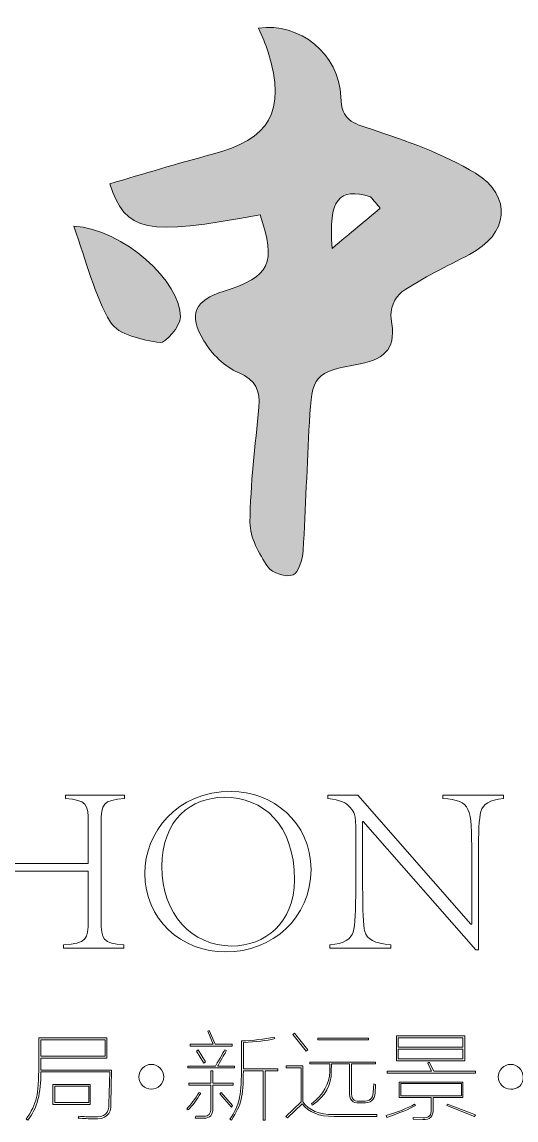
# Model space of a CAD drawing. Header units: inches. Extents: x -3733042 to -3450527, y 579159 to 997713.
# Drawn here: x -3481453 to -3480738, y 914195 to 915784 of the extents above; entities that cross this region are included whole.
import ezdxf

# ---------------------------------------------------------------- set-up
doc = ezdxf.new("R2010")
doc.units = ezdxf.units.IN
doc.header["$LTSCALE"] = 1000
doc.header["$MEASUREMENT"] = 0
doc.layers.get('0').update_dxf_attribs({"lineweight": 18})

msp = doc.modelspace()

# ---------------------------------------------------------------- hatches: boundary and pattern name
h = msp.add_hatch(color=256)
edge = h.paths.add_edge_path(flags=0)
edge.add_spline(control_points=[(-3481108.4, 915504.6), (-3481084.7, 915434.3), (-3481093.9, 915415.4), (-3481160.6, 915394.1)], knot_values=[0, 0, 0, 0, 148.063568, 148.063568, 148.063568, 148.063568], weights=[1, 1, 1, 1], degree=3, periodic=0)
edge.add_spline(control_points=[(-3481160.6, 915394.1), (-3481203.1, 915380.6), (-3481212.9, 915361), (-3481189.8, 915322.2)], knot_values=[0, 0, 0, 0, 96.930042, 96.930042, 96.930042, 96.930042], weights=[1, 1, 1, 1], degree=3, periodic=0)
edge.add_spline(control_points=[(-3481189.8, 915322.2), (-3481178.5, 915303.4), (-3481159.6, 915284.7), (-3481139.8, 915276.4)], knot_values=[0, 0, 0, 0, 68.821653, 68.821653, 68.821653, 68.821653], weights=[1, 1, 1, 1], degree=3, periodic=0)
edge.add_spline(control_points=[(-3481139.8, 915276.4), (-3481114.1, 915265.5), (-3481108.2, 915250.2), (-3481110.3, 915226.3)], knot_values=[0, 0, 0, 0, 63.587209, 63.587209, 63.587209, 63.587209], weights=[1, 1, 1, 1], degree=3, periodic=0)
edge.add_spline(control_points=[(-3481110.3, 915226.3), (-3481115.2, 915170.6), (-3481122.6, 915115.1), (-3481123, 915059.4)], knot_values=[0, 0, 0, 0, 167.433335, 167.433335, 167.433335, 167.433335], weights=[1, 1, 1, 1], degree=3, periodic=0)
edge.add_spline(control_points=[(-3481123, 915059.4), (-3481123.2, 915037.8), (-3481109.8, 915014.2), (-3481097.2, 914995.1)], knot_values=[0, 0, 0, 0, 70.227099, 70.227099, 70.227099, 70.227099], weights=[1, 1, 1, 1], degree=3, periodic=0)
edge.add_spline(control_points=[(-3481097.2, 914995.1), (-3481091.4, 914986.2), (-3481070.2, 914979.6), (-3481060.6, 914983.5)], knot_values=[0, 0, 0, 0, 40.334306, 40.334306, 40.334306, 40.334306], weights=[1, 1, 1, 1], degree=3, periodic=0)
edge.add_spline(control_points=[(-3481060.6, 914983.5), (-3481052.3, 914986.8), (-3481047.1, 915006.1), (-3481046.2, 915018.7)], knot_values=[0, 0, 0, 0, 39.421096, 39.421096, 39.421096, 39.421096], weights=[1, 1, 1, 1], degree=3, periodic=0)
edge.add_spline(control_points=[(-3481046.2, 915018.7), (-3481042.2, 915080.7), (-3481040.6, 915142.8), (-3481037.1, 915204.8)], knot_values=[0, 0, 0, 0, 186.328872, 186.328872, 186.328872, 186.328872], weights=[1, 1, 1, 1], degree=3, periodic=0)
edge.add_spline(control_points=[(-3481037.1, 915204.8), (-3481033.3, 915272.6), (-3481030.5, 915276.7), (-3480963.6, 915289)], knot_values=[0, 0, 0, 0, 130.405054, 130.405054, 130.405054, 130.405054], weights=[1, 1, 1, 1], degree=3, periodic=0)
edge.add_spline(control_points=[(-3480963.6, 915289), (-3480924.7, 915296.2), (-3480910.9, 915314.5), (-3480918.9, 915353.9)], knot_values=[0, 0, 0, 0, 91.990864, 91.990864, 91.990864, 91.990864], weights=[1, 1, 1, 1], degree=3, periodic=0)
edge.add_spline(control_points=[(-3480918.9, 915353.9), (-3480921.3, 915365.9), (-3480913.1, 915386.4), (-3480903.1, 915393)], knot_values=[0, 0, 0, 0, 43.904889, 43.904889, 43.904889, 43.904889], weights=[1, 1, 1, 1], degree=3, periodic=0)
edge.add_spline(control_points=[(-3480903.1, 915393), (-3480872.3, 915413.7), (-3480838.6, 915430.1), (-3480805.5, 915447.1)], knot_values=[0, 0, 0, 0, 111.71374, 111.71374, 111.71374, 111.71374], weights=[1, 1, 1, 1], degree=3, periodic=0)
edge.add_spline(control_points=[(-3480805.5, 915447.1), (-3480749.2, 915476), (-3480741.9, 915531.3), (-3480796.6, 915564.7)], knot_values=[0, 0, 0, 0, 151.503276, 151.503276, 151.503276, 151.503276], weights=[1, 1, 1, 1], degree=3, periodic=0)
edge.add_spline(control_points=[(-3480796.6, 915564.7), (-3480843.1, 915593.2), (-3480896.5, 915611.5), (-3480948.7, 915628.9)], knot_values=[0, 0, 0, 0, 165.435401, 165.435401, 165.435401, 165.435401], weights=[1, 1, 1, 1], degree=3, periodic=0)
edge.add_spline(control_points=[(-3480948.7, 915628.9), (-3480974.6, 915637.5), (-3480990.6, 915640.9), (-3480991.6, 915675.1)], knot_values=[0, 0, 0, 0, 69.772716, 69.772716, 69.772716, 69.772716], weights=[1, 1, 1, 1], degree=3, periodic=0)
edge.add_spline(control_points=[(-3480991.6, 915675.1), (-3480993.4, 915737.6), (-3481052.1, 915783.7), (-3481110.5, 915774.6)], knot_values=[0, 0, 0, 0, 174.657361, 174.657361, 174.657361, 174.657361], weights=[1, 1, 1, 1], degree=3, periodic=0)
edge.add_spline(control_points=[(-3481110.5, 915774.6), (-3481105.7, 915762.9), (-3481100.2, 915751.8), (-3481096.6, 915740)], knot_values=[0, 0, 0, 0, 37.320301, 37.320301, 37.320301, 37.320301], weights=[1, 1, 1, 1], degree=3, periodic=0)
edge.add_spline(control_points=[(-3481096.6, 915740), (-3481070.6, 915653.7), (-3481093.6, 915613.7), (-3481179.2, 915591.7)], knot_values=[0, 0, 0, 0, 200.608344, 200.608344, 200.608344, 200.608344], weights=[1, 1, 1, 1], degree=3, periodic=0)
edge.add_spline(control_points=[(-3481179.2, 915591.7), (-3481228.4, 915579), (-3481276.9, 915563.7), (-3481325.8, 915549.6)], knot_values=[0, 0, 0, 0, 152.515045, 152.515045, 152.515045, 152.515045], weights=[1, 1, 1, 1], degree=3, periodic=0)
edge.add_spline(control_points=[(-3481325.8, 915549.6), (-3481302.4, 915478.9), (-3481275, 915473.7), (-3481108.4, 915504.6)], knot_values=[0, 0, 0, 0, 250.613368, 250.613368, 250.613368, 250.613368], weights=[1, 1, 1, 1], degree=3, periodic=0)
edge = h.paths.add_edge_path(flags=0)
edge.add_spline(control_points=[(-3481004.1, 915456.1), (-3481009.4, 915527.9), (-3480994.7, 915544.1), (-3480948.5, 915530.7)], knot_values=[0, 0, 0, 0, 121.457028, 121.457028, 121.457028, 121.457028], weights=[1, 1, 1, 1], degree=3, periodic=0)
edge.add_spline(control_points=[(-3480948.5, 915530.7), (-3480943.8, 915525.2), (-3480939.2, 915519.6), (-3480934.5, 915514.1)], knot_values=[0, 0, 0, 0, 21.790617, 21.790617, 21.790617, 21.790617], weights=[1, 1, 1, 1], degree=3, periodic=0)
edge.add_spline(control_points=[(-3480934.5, 915514.1), (-3480955.6, 915496.5), (-3480976.8, 915478.9), (-3481004.1, 915456.1)], knot_values=[0, 0, 0, 0, 90.621144, 90.621144, 90.621144, 90.621144], weights=[1, 1, 1, 1], degree=3, periodic=0)
h = msp.add_hatch(color=256)
edge = h.paths.add_edge_path(flags=0)
edge.add_spline(control_points=[(-3481324.9, 915349.1), (-3481314, 915330.9), (-3481278.6, 915323.7), (-3481253.1, 915319.7)], knot_values=[0, 0, 0, 0, 79.617392, 79.617392, 79.617392, 79.617392], weights=[1, 1, 1, 1], degree=3, periodic=0)
edge.add_spline(control_points=[(-3481253.1, 915319.7), (-3481244.9, 915318.5), (-3481224.2, 915343.3), (-3481223.7, 915356.8)], knot_values=[0, 0, 0, 0, 49.685261, 49.685261, 49.685261, 49.685261], weights=[1, 1, 1, 1], degree=3, periodic=0)
edge.add_spline(control_points=[(-3481223.7, 915356.8), (-3481221.6, 915406.1), (-3481307.5, 915485.1), (-3481378, 915488)], knot_values=[0, 0, 0, 0, 216.647687, 216.647687, 216.647687, 216.647687], weights=[1, 1, 1, 1], degree=3, periodic=0)
edge.add_spline(control_points=[(-3481378, 915488), (-3481359.1, 915435.6), (-3481348.4, 915388.6), (-3481324.9, 915349.1)], knot_values=[0, 0, 0, 0, 148.982248, 148.982248, 148.982248, 148.982248], weights=[1, 1, 1, 1], degree=3, periodic=0)

# ---------------------------------------------------------------- linework, layer by layer
for p, q in [((-3481390.2, 914664.9), (-3481390.2, 914659.9)), ((-3481304.6, 914664.9), (-3481304.6, 914659.9)), ((-3481010.2, 914664.9), (-3481010.2, 914659.9)), ((-3480843.9, 914664.9), (-3480843.9, 914659.9)), ((-3480756.1, 914664.9), (-3480756.1, 914659.9)), ((-3481357, 914624.5), (-3481357, 914565.8)), ((-3481338.6, 914624.5), (-3481338.6, 914483.7)), ((-3480960, 914626.7), (-3480960, 914532.5)), ((-3480969.9, 914609.3), (-3480969.9, 914532.5)), ((-3480802.1, 914578.9), (-3480802.1, 914478)), ((-3480792.2, 914578.9), (-3480792.2, 914440.9)), ((-3481357, 914554.8), (-3481357, 914483.7)), ((-3481393.1, 914448.3), (-3481393.1, 914443.3)), ((-3481305.6, 914448.3), (-3481305.6, 914443.3)), ((-3481007.4, 914448.3), (-3481007.4, 914443.3)), ((-3480919.3, 914448.3), (-3480919.3, 914443.3))]:
    msp.add_line(p, q)
at = {"lineweight": 9}
for p, q in [((-3481184.2, 914323.1), (-3481182, 914324.2)), ((-3481176.4, 914304.6), (-3481184.2, 914323.1)), ((-3481182, 914324.2), (-3481173.6, 914304.6)), ((-3481428.7, 914313.6), (-3481428.7, 914274.3)), ((-3481332.8, 914310.8), (-3481425.9, 914310.8)), ((-3481425.9, 914310.8), (-3481425.9, 914287.2)), ((-3481332.8, 914287.2), (-3481332.8, 914310.8)), ((-3481330, 914313.6), (-3481330, 914284.4)), ((-3481135.4, 914309.1), (-3481135.4, 914265.9)), ((-3481132.6, 914306.9), (-3481132.6, 914268.7)), ((-3481060.8, 914318.6), (-3481058.6, 914320.3)), ((-3481041.8, 914294.5), (-3481060.8, 914318.6)), ((-3481058.6, 914320.3), (-3481039.5, 914296.2)), ((-3481025, 914313), (-3480951.5, 914313)), ((-3481025, 914310.8), (-3481025, 914313)), ((-3480951.5, 914310.8), (-3481025, 914310.8)), ((-3480951.5, 914313), (-3480951.5, 914310.8)), ((-3480911.1, 914316.4), (-3480811.9, 914316.4)), ((-3480911.1, 914280.5), (-3480911.1, 914316.4)), ((-3480814.7, 914313.6), (-3480908.3, 914313.6)), ((-3480908.3, 914313.6), (-3480908.3, 914300.1)), ((-3480814.7, 914300.1), (-3480814.7, 914313.6)), ((-3480811.9, 914316.4), (-3480811.9, 914280.5)), ((-3481209.4, 914301.8), (-3481209.4, 914304.6)), ((-3481209.4, 914304.6), (-3481176.4, 914304.6)), ((-3481148.9, 914301.8), (-3481209.4, 914301.8)), ((-3481200.5, 914294.5), (-3481198.2, 914296.2)), ((-3481189.8, 914277.1), (-3481200.5, 914294.5)), ((-3481198.2, 914296.2), (-3481187.6, 914278.8)), ((-3481173.6, 914304.6), (-3481148.9, 914304.6)), ((-3481148.9, 914304.6), (-3481148.9, 914301.8)), ((-3481039.5, 914296.2), (-3481041.8, 914294.5)), ((-3480908.3, 914300.1), (-3480814.7, 914300.1)), ((-3480814.7, 914297.3), (-3480908.3, 914297.3)), ((-3480908.3, 914297.3), (-3480908.3, 914283.3)), ((-3480814.7, 914283.3), (-3480814.7, 914297.3)), ((-3481425.9, 914287.2), (-3481332.8, 914287.2)), ((-3481425.9, 914284.4), (-3481425.9, 914274.3)), ((-3481425.9, 914274.3), (-3481425.9, 914267)), ((-3481187.6, 914278.8), (-3481189.8, 914277.1)), ((-3481070.4, 914273.2), (-3481070.4, 914270.4)), ((-3481046.3, 914273.2), (-3481046.3, 914221.1)), ((-3481036.2, 914278.3), (-3481036.2, 914276)), ((-3481007.6, 914276), (-3481007.6, 914264.8)), ((-3480979, 914276), (-3480979, 914235.6)), ((-3480976.2, 914276), (-3480976.2, 914235.6)), ((-3480941.4, 914278.3), (-3480941.4, 914276)), ((-3480811.9, 914280.5), (-3480911.1, 914280.5)), ((-3480908.3, 914283.3), (-3480814.7, 914283.3)), ((-3480865.7, 914277.1), (-3480863.5, 914278.3)), ((-3480860.1, 914265.4), (-3480865.7, 914277.1)), ((-3480863.5, 914278.3), (-3480856.7, 914265.4)), ((-3481212.8, 914272.7), (-3481212.8, 914270.4)), ((-3481179.7, 914265.9), (-3481179.7, 914248)), ((-3481176.9, 914265.9), (-3481176.9, 914248)), ((-3481145.5, 914272.7), (-3481145.5, 914270.4)), ((-3481104, 914265.9), (-3481104, 914194.7)), ((-3481101.2, 914265.9), (-3481101.2, 914194.7)), ((-3481082.7, 914268.7), (-3481082.7, 914265.9)), ((-3481049.1, 914270.4), (-3481049.1, 914221.1)), ((-3480924.6, 914262.6), (-3480924.6, 914265.4)), ((-3480924.6, 914265.4), (-3480860.1, 914265.4)), ((-3480796.7, 914262.6), (-3480924.6, 914262.6)), ((-3480856.7, 914265.4), (-3480796.7, 914265.4)), ((-3480796.7, 914265.4), (-3480796.7, 914262.6)), ((-3481408.5, 914246.3), (-3481354.1, 914246.3)), ((-3481408.5, 914217.1), (-3481408.5, 914246.3)), ((-3481356.3, 914243.5), (-3481405.7, 914243.5)), ((-3481405.7, 914243.5), (-3481405.7, 914220)), ((-3481356.3, 914220), (-3481356.3, 914243.5)), ((-3481354.1, 914246.3), (-3481354.1, 914217.1)), ((-3481211.7, 914248), (-3481211.7, 914245.2)), ((-3481179.7, 914245.2), (-3481179.7, 914211.5)), ((-3481176.9, 914245.2), (-3481176.9, 914211.5)), ((-3481147.2, 914248), (-3481147.2, 914245.2)), ((-3480907.2, 914249.7), (-3480907.2, 914227.2)), ((-3480816.9, 914247.4), (-3480904.9, 914247.4)), ((-3480904.9, 914247.4), (-3480904.9, 914229.5)), ((-3480816.9, 914229.5), (-3480816.9, 914247.4)), ((-3480814.7, 914249.7), (-3480814.7, 914227.2)), ((-3481166.8, 914232.8), (-3481164.6, 914234.5)), ((-3481150, 914213.2), (-3481166.8, 914232.8)), ((-3481164.6, 914234.5), (-3481148.3, 914215.5)), ((-3480904.9, 914229.5), (-3480816.9, 914229.5)), ((-3480860.7, 914227.2), (-3480860.7, 914210.4)), ((-3480857.9, 914227.2), (-3480857.9, 914210.4)), ((-3481354.1, 914217.1), (-3481408.5, 914217.1)), ((-3481405.7, 914220), (-3481356.3, 914220)), ((-3481148.3, 914215.5), (-3481150, 914213.2)), ((-3480838.2, 914215.5), (-3480837.1, 914217.7)), ((-3480797.9, 914199.8), (-3480838.2, 914215.5)), ((-3480837.1, 914217.7), (-3480796.7, 914202)), ((-3480939.2, 914202.6), (-3480939.2, 914199.8)), ((-3480887, 914198.6), (-3480887, 914195.8)), ((-3480796.7, 914202), (-3480797.9, 914199.8))]:
    msp.add_line(p, q, dxfattribs=at)
for points in [[(-3481110.5, 915774.6), (-3481052.1, 915783.7), (-3480993.4, 915737.6), (-3480991.6, 915675.1)], [(-3481096.6, 915740), (-3481100.2, 915751.8), (-3481105.7, 915762.9), (-3481110.5, 915774.6)], [(-3481179.2, 915591.7), (-3481093.6, 915613.7), (-3481070.6, 915653.7), (-3481096.6, 915740)], [(-3480991.6, 915675.1), (-3480990.6, 915640.9), (-3480974.6, 915637.5), (-3480948.7, 915628.9)], [(-3480948.7, 915628.9), (-3480896.5, 915611.5), (-3480843.1, 915593.2), (-3480796.6, 915564.7)], [(-3481325.8, 915549.6), (-3481276.9, 915563.7), (-3481228.4, 915579), (-3481179.2, 915591.7)], [(-3480796.6, 915564.7), (-3480741.9, 915531.3), (-3480749.2, 915476), (-3480805.5, 915447.1)], [(-3481108.4, 915504.6), (-3481275, 915473.7), (-3481302.4, 915478.9), (-3481325.8, 915549.6)], [(-3480948.5, 915530.7), (-3480994.7, 915544.1), (-3481009.4, 915527.9), (-3481004.1, 915456.1)], [(-3480934.5, 915514.1), (-3480939.2, 915519.6), (-3480943.8, 915525.2), (-3480948.5, 915530.7)], [(-3481004.1, 915456.1), (-3480976.8, 915478.9), (-3480955.6, 915496.5), (-3480934.5, 915514.1)], [(-3481160.6, 915394.1), (-3481093.9, 915415.4), (-3481084.7, 915434.3), (-3481108.4, 915504.6)], [(-3481378, 915488), (-3481307.5, 915485.1), (-3481221.6, 915406.1), (-3481223.7, 915356.8)], [(-3481324.9, 915349.1), (-3481348.4, 915388.6), (-3481359.1, 915435.6), (-3481378, 915488)], [(-3480805.5, 915447.1), (-3480838.6, 915430.1), (-3480872.3, 915413.7), (-3480903.1, 915393)], [(-3481189.8, 915322.2), (-3481212.9, 915361), (-3481203.1, 915380.6), (-3481160.6, 915394.1)], [(-3480903.1, 915393), (-3480913.1, 915386.4), (-3480921.3, 915365.9), (-3480918.9, 915353.9)], [(-3481223.7, 915356.8), (-3481224.2, 915343.3), (-3481244.9, 915318.5), (-3481253.1, 915319.7)], [(-3480918.9, 915353.9), (-3480910.9, 915314.5), (-3480924.7, 915296.2), (-3480963.6, 915289)], [(-3481253.1, 915319.7), (-3481278.6, 915323.7), (-3481314, 915330.9), (-3481324.9, 915349.1)], [(-3481139.8, 915276.4), (-3481159.6, 915284.7), (-3481178.5, 915303.4), (-3481189.8, 915322.2)], [(-3481110.3, 915226.3), (-3481108.2, 915250.2), (-3481114.1, 915265.5), (-3481139.8, 915276.4)], [(-3480963.6, 915289), (-3481030.5, 915276.7), (-3481033.3, 915272.6), (-3481037.1, 915204.8)], [(-3481123, 915059.4), (-3481122.6, 915115.1), (-3481115.2, 915170.6), (-3481110.3, 915226.3)], [(-3481037.1, 915204.8), (-3481040.6, 915142.8), (-3481042.2, 915080.7), (-3481046.2, 915018.7)], [(-3481097.2, 914995.1), (-3481109.8, 915014.2), (-3481123.2, 915037.8), (-3481123, 915059.4)], [(-3481046.2, 915018.7), (-3481047.1, 915006.1), (-3481052.3, 914986.8), (-3481060.6, 914983.5)], [(-3481060.6, 914983.5), (-3481070.2, 914979.6), (-3481091.4, 914986.2), (-3481097.2, 914995.1)], [(-3481390.2, 914664.9), (-3481390.2, 914664.9), (-3481304.6, 914664.9), (-3481304.6, 914664.9)], [(-3481357, 914624.5), (-3481357, 914652.2), (-3481359.8, 914657.5), (-3481390.2, 914659.9)], [(-3481304.6, 914659.9), (-3481335.7, 914657.5), (-3481338.6, 914652.2), (-3481338.6, 914624.5)], [(-3481160.6, 914661.7), (-3481207.7, 914661.4), (-3481250.5, 914629.8), (-3481250.5, 914561.5)], [(-3481010.2, 914664.9), (-3481010.2, 914664.9), (-3480966.7, 914664.9), (-3480966.7, 914664.9)], [(-3480978, 914646.8), (-3480984, 914653.9), (-3480991.5, 914657.8), (-3481010.2, 914659.9)], [(-3480966.7, 914664.9), (-3480966.7, 914664.9), (-3480803.2, 914478), (-3480803.2, 914478)], [(-3480843.9, 914664.9), (-3480843.9, 914664.9), (-3480756.1, 914664.9), (-3480756.1, 914664.9)], [(-3480802.1, 914578.9), (-3480802.1, 914647.9), (-3480802.5, 914657.1), (-3480843.9, 914659.9)], [(-3480756.1, 914659.9), (-3480776.6, 914658.2), (-3480785.5, 914651.4), (-3480788.7, 914641.2)], [(-3480969.9, 914609.3), (-3480969.9, 914640.8), (-3480971.6, 914639.1), (-3480978, 914646.8)], [(-3480788.7, 914641.2), (-3480791.8, 914630.2), (-3480792.2, 914612.2), (-3480792.2, 914578.9)], [(-3480796.1, 914440.9), (-3480796.1, 914440.9), (-3480959.3, 914626.7), (-3480959.3, 914626.7)], [(-3480959.3, 914626.7), (-3480959.3, 914626.7), (-3480960, 914626.7), (-3480960, 914626.7)], [(-3481506.3, 914565.8), (-3481506.3, 914565.8), (-3481357, 914565.8), (-3481357, 914565.8)], [(-3481357, 914554.8), (-3481357, 914554.8), (-3481506.3, 914554.8), (-3481506.3, 914554.8)], [(-3480973.8, 914466.7), (-3480970.9, 914477.3), (-3480969.9, 914496.8), (-3480969.9, 914532.5)], [(-3480960, 914532.5), (-3480959.6, 914496.8), (-3480959.3, 914477.3), (-3480956.8, 914467.4)], [(-3481393.1, 914448.3), (-3481359.8, 914450.4), (-3481357, 914455.7), (-3481357, 914483.7)], [(-3481338.6, 914483.7), (-3481338.6, 914455.7), (-3481335.7, 914450.4), (-3481305.6, 914448.3)], [(-3481007.4, 914448.3), (-3480986.5, 914449.7), (-3480976.6, 914456.8), (-3480973.8, 914466.7)], [(-3480956.8, 914467.4), (-3480953.6, 914456.4), (-3480943, 914450.1), (-3480919.3, 914448.3)], [(-3480803.2, 914478), (-3480803.2, 914478), (-3480802.1, 914478), (-3480802.1, 914478)], [(-3481305.6, 914443.3), (-3481305.6, 914443.3), (-3481393.1, 914443.3), (-3481393.1, 914443.3)], [(-3480919.3, 914443.3), (-3480919.3, 914443.3), (-3481007.4, 914443.3), (-3481007.4, 914443.3)], [(-3480792.2, 914440.9), (-3480792.2, 914440.9), (-3480796.1, 914440.9), (-3480796.1, 914440.9)]]:
    msp.add_open_spline(points, degree=3)
for points, knots in [([(-3481034.6, 914557.3), (-3481034.6, 914486.9), (-3481090.9, 914438), (-3481158.1, 914438), (-3481222.9, 914438), (-3481275.3, 914485.8), (-3481275.3, 914551.3), (-3481275.3, 914610.7), (-3481229.3, 914670.2), (-3481150.3, 914670.2), (-3481091.2, 914670.2), (-3481034.6, 914626), (-3481034.6, 914557.3)], [0, 0, 0, 0, 181.581079, 181.581079, 181.581079, 363.162157, 363.162157, 363.162157, 544.743236, 544.743236, 544.743236, 726.324314, 726.324314, 726.324314, 726.324314]), ([(-3481250.5, 914561.5), (-3481250.5, 914492.5), (-3481206.9, 914446.5), (-3481149.6, 914446.5), (-3481101.8, 914446.5), (-3481058.7, 914479.4), (-3481058.7, 914542.4), (-3481058.7, 914622.8), (-3481103.6, 914661.7), (-3481160.6, 914661.7)], [0, 0, 0, 0, 161.36916, 161.36916, 161.36916, 322.73832, 322.73832, 322.73832, 484.107479, 484.107479, 484.107479, 484.107479])]:
    msp.add_open_spline(points, degree=3, knots=knots)
for points in [[(-3481428.7, 914313.6), (-3481428.7, 914313.6), (-3481330, 914313.6), (-3481330, 914313.6)], [(-3481135.4, 914309.1), (-3481118.2, 914309.9), (-3481102.4, 914311.7), (-3481087.8, 914314.7)], [(-3481087.2, 914312.5), (-3481098.8, 914309.5), (-3481113.9, 914307.6), (-3481132.6, 914306.9)], [(-3481087.8, 914314.7), (-3481087.8, 914314.7), (-3481087.2, 914312.5), (-3481087.2, 914312.5)], [(-3481157.3, 914295.1), (-3481159.2, 914291.3), (-3481163.1, 914284.2), (-3481169.1, 914273.8)], [(-3481166.3, 914284.4), (-3481162.9, 914290.4), (-3481160.7, 914294.3), (-3481159.5, 914296.2)], [(-3481159.5, 914296.2), (-3481159.5, 914296.2), (-3481157.3, 914295.1), (-3481157.3, 914295.1)], [(-3481432, 914227.2), (-3481429.8, 914236.6), (-3481428.7, 914252.3), (-3481428.7, 914274.3)], [(-3481330, 914284.4), (-3481330, 914284.4), (-3481425.9, 914284.4), (-3481425.9, 914284.4)], [(-3481173, 914272.7), (-3481171.9, 914274.9), (-3481169.6, 914278.8), (-3481166.3, 914284.4)], [(-3481169.1, 914273.8), (-3481169.4, 914273.4), (-3481169.6, 914273), (-3481169.6, 914272.7)], [(-3481070.4, 914273.2), (-3481070.4, 914273.2), (-3481046.3, 914273.2), (-3481046.3, 914273.2)], [(-3481036.2, 914278.3), (-3481036.2, 914278.3), (-3480941.4, 914278.3), (-3480941.4, 914278.3)], [(-3481007.6, 914276), (-3481007.6, 914276), (-3481036.2, 914276), (-3481036.2, 914276)], [(-3481004.8, 914276), (-3481004.8, 914276), (-3481005.3, 914264.8), (-3481005.3, 914264.8)], [(-3480979, 914276), (-3480979, 914276), (-3481004.8, 914276), (-3481004.8, 914276)], [(-3480941.4, 914276), (-3480941.4, 914276), (-3480976.2, 914276), (-3480976.2, 914276)], [(-3481425.9, 914264.3), (-3481425.1, 914234.3), (-3481431.3, 914211.2), (-3481444.4, 914194.7)], [(-3481425.9, 914267), (-3481425.9, 914267), (-3481323.3, 914267), (-3481323.3, 914267)], [(-3481326.1, 914264.3), (-3481326.1, 914264.3), (-3481425.9, 914264.3), (-3481425.9, 914264.3)], [(-3481327.2, 914218.3), (-3481327.2, 914218.3), (-3481326.1, 914264.3), (-3481326.1, 914264.3)], [(-3481323.3, 914267), (-3481323.3, 914267), (-3481324.4, 914218.3), (-3481324.4, 914218.3)], [(-3481145.5, 914270.4), (-3481145.5, 914270.4), (-3481212.8, 914270.4), (-3481212.8, 914270.4)], [(-3481212.8, 914272.7), (-3481212.8, 914272.7), (-3481173, 914272.7), (-3481173, 914272.7)], [(-3481179.7, 914265.9), (-3481179.7, 914265.9), (-3481176.9, 914265.9), (-3481176.9, 914265.9)], [(-3481169.6, 914272.7), (-3481169.6, 914272.7), (-3481145.5, 914272.7), (-3481145.5, 914272.7)], [(-3481138.8, 914224.4), (-3481136.6, 914233), (-3481135.4, 914246.9), (-3481135.4, 914265.9)], [(-3481132.6, 914265.9), (-3481132.6, 914247.2), (-3481133.8, 914233.4), (-3481136, 914224.4)], [(-3481132.6, 914268.7), (-3481132.6, 914268.7), (-3481082.7, 914268.7), (-3481082.7, 914268.7)], [(-3481104, 914265.9), (-3481104, 914265.9), (-3481132.6, 914265.9), (-3481132.6, 914265.9)], [(-3481082.7, 914265.9), (-3481082.7, 914265.9), (-3481101.2, 914265.9), (-3481101.2, 914265.9)], [(-3481049.1, 914270.4), (-3481049.1, 914270.4), (-3481070.4, 914270.4), (-3481070.4, 914270.4)], [(-3481033.9, 914218.3), (-3481016.7, 914231.4), (-3481008, 914246.9), (-3481007.6, 914264.8)], [(-3481005.3, 914264.8), (-3481005, 914245.7), (-3481014.1, 914229.5), (-3481032.8, 914216)], [(-3481211.7, 914248), (-3481211.7, 914248), (-3481179.7, 914248), (-3481179.7, 914248)], [(-3481179.7, 914245.2), (-3481179.7, 914245.2), (-3481211.7, 914245.2), (-3481211.7, 914245.2)], [(-3481176.9, 914248), (-3481176.9, 914248), (-3481147.2, 914248), (-3481147.2, 914248)], [(-3481147.2, 914245.2), (-3481147.2, 914245.2), (-3481176.9, 914245.2), (-3481176.9, 914245.2)], [(-3480944.8, 914234.5), (-3480944.8, 914234.5), (-3480943.7, 914246.9), (-3480943.7, 914246.9)], [(-3480943.7, 914246.9), (-3480943.7, 914246.9), (-3480941.4, 914246.3), (-3480941.4, 914246.3)], [(-3480941.4, 914246.3), (-3480941.4, 914246.3), (-3480942, 914234), (-3480942, 914234)], [(-3480907.2, 914249.7), (-3480907.2, 914249.7), (-3480814.7, 914249.7), (-3480814.7, 914249.7)], [(-3481447.2, 914195.8), (-3481439.3, 914206.7), (-3481434.3, 914217.1), (-3481432, 914227.2)], [(-3481214.5, 914211), (-3481208.5, 914217), (-3481202.5, 914224.8), (-3481196.6, 914234.5)], [(-3481194.3, 914233.4), (-3481199.9, 914224.1), (-3481205.9, 914216), (-3481212.3, 914209.3)], [(-3481196.6, 914234.5), (-3481196.6, 914234.5), (-3481194.3, 914233.4), (-3481194.3, 914233.4)], [(-3480965, 914219.4), (-3480974.7, 914218.6), (-3480979.4, 914224.1), (-3480979, 914235.6)], [(-3480976.2, 914235.6), (-3480976.6, 914225.9), (-3480972.8, 914221.4), (-3480965, 914222.2)], [(-3480959.9, 914222.2), (-3480949.8, 914221.4), (-3480944.8, 914225.5), (-3480944.8, 914234.5)], [(-3480942, 914234), (-3480942.3, 914223.9), (-3480948.3, 914219), (-3480959.9, 914219.4)], [(-3480860.7, 914227.2), (-3480860.7, 914227.2), (-3480907.2, 914227.2), (-3480907.2, 914227.2)], [(-3480814.7, 914227.2), (-3480814.7, 914227.2), (-3480857.9, 914227.2), (-3480857.9, 914227.2)], [(-3481324.4, 914218.3), (-3481323.6, 914202.6), (-3481331.9, 914195.3), (-3481349.1, 914196.4)], [(-3481349.1, 914199.2), (-3481333.7, 914198.1), (-3481326.4, 914204.4), (-3481327.2, 914218.3)], [(-3481212.3, 914209.3), (-3481212.3, 914209.3), (-3481214.5, 914211), (-3481214.5, 914211)], [(-3481176.9, 914211.5), (-3481176.6, 914201.8), (-3481180.9, 914197.1), (-3481189.8, 914197.5)], [(-3481189.8, 914200.3), (-3481182.7, 914200), (-3481179.4, 914203.7), (-3481179.7, 914211.5)], [(-3481152.3, 914195.8), (-3481145.2, 914205.9), (-3481140.7, 914215.5), (-3481138.8, 914224.4)], [(-3481136, 914224.4), (-3481137.9, 914215.5), (-3481142.5, 914205.6), (-3481150, 914194.7)], [(-3481070.9, 914199.8), (-3481070.9, 914199.8), (-3481049.1, 914221.1), (-3481049.1, 914221.1)], [(-3481047.4, 914218.3), (-3481047.4, 914218.3), (-3481068.7, 914198.1), (-3481068.7, 914198.1)], [(-3481001.4, 914199.8), (-3481023.1, 914199.8), (-3481038.4, 914205.9), (-3481047.4, 914218.3)], [(-3481046.3, 914221.1), (-3481038.1, 914208.7), (-3481023.1, 914202.6), (-3481001.4, 914202.6)], [(-3481032.8, 914216), (-3481032.8, 914216), (-3481033.9, 914218.3), (-3481033.9, 914218.3)], [(-3480965, 914222.2), (-3480965, 914222.2), (-3480959.9, 914222.2), (-3480959.9, 914222.2)], [(-3480959.9, 914219.4), (-3480959.9, 914219.4), (-3480965, 914219.4), (-3480965, 914219.4)], [(-3480925.7, 914201.5), (-3480908.9, 914206.3), (-3480895.2, 914211.7), (-3480884.8, 914217.7)], [(-3480883.6, 914215.5), (-3480892.3, 914210.6), (-3480906.1, 914205), (-3480925.1, 914198.6)], [(-3480884.8, 914217.7), (-3480884.8, 914217.7), (-3480883.6, 914215.5), (-3480883.6, 914215.5)], [(-3480857.9, 914210.4), (-3480857.5, 914200), (-3480862.5, 914194.9), (-3480873, 914195.3)], [(-3480873, 914198.1), (-3480864, 914197.3), (-3480859.9, 914201.5), (-3480860.7, 914210.4)], [(-3481444.4, 914194.7), (-3481444.4, 914194.7), (-3481447.2, 914195.8), (-3481447.2, 914195.8)], [(-3481371.5, 914197.5), (-3481371.5, 914197.5), (-3481370.9, 914200.3), (-3481370.9, 914200.3)], [(-3481349.1, 914196.4), (-3481356.5, 914196.4), (-3481364, 914196.8), (-3481371.5, 914197.5)], [(-3481370.9, 914200.3), (-3481363.8, 914199.6), (-3481356.5, 914199.2), (-3481349.1, 914199.2)], [(-3481202.2, 914197.5), (-3481202.2, 914197.5), (-3481201.6, 914200.3), (-3481201.6, 914200.3)], [(-3481189.8, 914197.5), (-3481193.9, 914197.5), (-3481198.1, 914197.5), (-3481202.2, 914197.5)], [(-3481201.6, 914200.3), (-3481197.5, 914200.3), (-3481193.6, 914200.3), (-3481189.8, 914200.3)], [(-3481150, 914194.7), (-3481150, 914194.7), (-3481152.3, 914195.8), (-3481152.3, 914195.8)], [(-3481101.2, 914194.7), (-3481101.2, 914194.7), (-3481104, 914194.7), (-3481104, 914194.7)], [(-3481068.7, 914198.1), (-3481068.7, 914198.1), (-3481070.9, 914199.8), (-3481070.9, 914199.8)], [(-3481001.4, 914202.6), (-3481001.4, 914202.6), (-3480939.2, 914202.6), (-3480939.2, 914202.6)], [(-3480939.2, 914199.8), (-3480939.2, 914199.8), (-3481001.4, 914199.8), (-3481001.4, 914199.8)], [(-3480925.1, 914198.6), (-3480925.1, 914198.6), (-3480925.7, 914201.5), (-3480925.7, 914201.5)], [(-3480887, 914198.6), (-3480887, 914198.6), (-3480873, 914198.1), (-3480873, 914198.1)], [(-3480873, 914195.3), (-3480873, 914195.3), (-3480887, 914195.8), (-3480887, 914195.8)]]:
    msp.add_open_spline(points, degree=3, dxfattribs=at)
for points, knots in [([(-3481247.8, 914257.2), (-3481247.8, 914247.3), (-3481255.8, 914239.3), (-3481265.8, 914239.3), (-3481275.7, 914239.3), (-3481283.7, 914247.3), (-3481283.7, 914257.2), (-3481283.7, 914267.1), (-3481275.7, 914275.2), (-3481265.8, 914275.2), (-3481255.8, 914275.2), (-3481247.8, 914267.1), (-3481247.8, 914257.2)], [0, 0, 0, 0, 27.473448, 27.473448, 27.473448, 54.946897, 54.946897, 54.946897, 82.420345, 82.420345, 82.420345, 109.893794, 109.893794, 109.893794, 109.893794]), ([(-3480727.7, 914257.2), (-3480727.7, 914257.2), (-3480727.7, 914257.2), (-3480727.7, 914257.2), (-3480727.7, 914257.2), (-3480727.7, 914257.2), (-3480727.7, 914247.3), (-3480735.7, 914239.3), (-3480745.6, 914239.3), (-3480755.5, 914239.3), (-3480763.6, 914247.3), (-3480763.6, 914257.2), (-3480763.6, 914267.1), (-3480755.5, 914275.2), (-3480745.6, 914275.2), (-3480735.7, 914275.2), (-3480727.7, 914267.1), (-3480727.7, 914257.2)], [0, 0, 0, 0, 0.866475, 1.73295, 3.4659, 6.931801, 13.863602, 27.727203, 27.727203, 27.727203, 55.454406, 55.454406, 55.454406, 83.181609, 83.181609, 83.181609, 110.908812, 110.908812, 110.908812, 110.908812])]:
    msp.add_open_spline(points, degree=3, knots=knots, dxfattribs=at)

doc.saveas('drawing.dxf')
